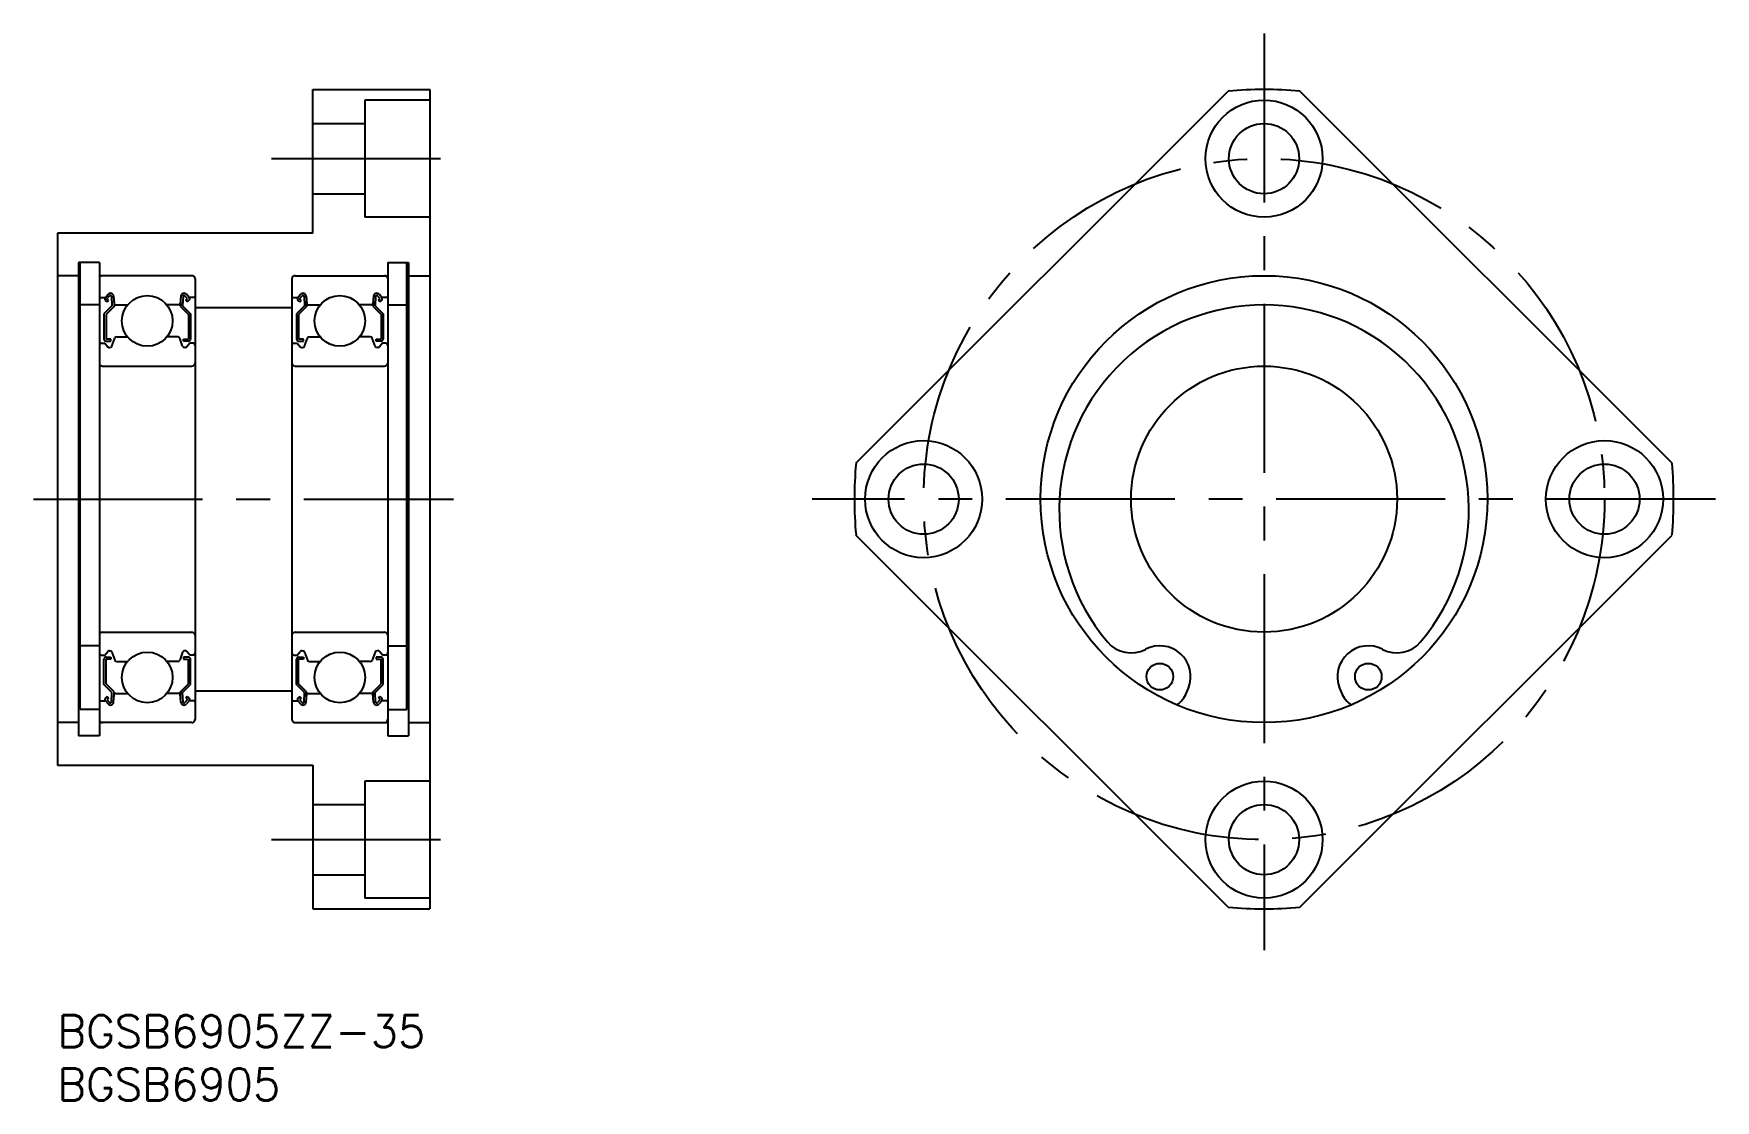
# Model space of a CAD drawing. Extents: x -2 to 156, y -8 to 92.
import ezdxf

# ---------------------------------------------------------------- set-up
doc = ezdxf.new("R2010")
doc.units = 0
doc.header["$LTSCALE"] = 0.5
doc.linetypes.add('CENTER', pattern=[50.8, 31.75, -6.35, 6.35, -6.35])
for name, color, linetype in [('MSM_CENTER', 1, 'CENTER'), ('MSM_CONTINUOUS', 7, 'CONTINUOUS'), ('MSM_PART_NUMBER', 7, 'CONTINUOUS')]:
    doc.layers.add(name, color=color, linetype=linetype)
doc.styles.get("Standard").update_dxf_attribs({"font": 'txt.shx', "height": 3, "bigfont": 'bigfont.shx'})

# ---------------------------------------------------------------- blocks, each defined once
blk = doc.blocks.new('*U6')
at = {"layer": 'MSM_PART_NUMBER'}
blk.add_text('BGSB6905ZZ-35', height=3, dxfattribs=at).set_placement((0, -3))
blk = doc.blocks.new('*U7')
at = {"layer": 'MSM_PART_NUMBER'}
blk.add_text('BGSB6905', height=3, dxfattribs=at).set_placement((0, -8))

msp = doc.modelspace()

# ---------------------------------------------------------------- linework, layer by layer
at = {"layer": 'MSM_CENTER'}
for p, q in [((113.42, 92.25), (113.42, 6.11)), ((20.14, 80.5), (37.03, 80.5)), ((-2.23, 48.5), (37.23, 48.5)), ((155.84, 48.5), (70.94, 48.5)), ((20.14, 16.5), (37.03, 16.5))]:
    msp.add_line(p, q, dxfattribs=at)
msp.add_circle((113.42, 48.5), 32, dxfattribs=at)
at = {"layer": 'MSM_CONTINUOUS'}
for p, q in [((24, 87), (35, 87)), ((24, 73.5), (24, 87)), ((35, 87), (35, 10)), ((35, 86), (28.9, 86)), ((28.9, 86), (28.9, 75)), ((75.06, 51.87), (110.05, 86.85)), ((151.77, 51.87), (116.78, 86.85)), ((24, 83.8), (28.9, 83.8)), ((24, 77.2), (28.9, 77.2)), ((35, 75), (28.9, 75)), ((0, 73.5), (0, 23.5)), ((24, 73.5), (0, 73.5)), ((3.95, 70.75, 0.88), (2, 70.75, 0.88)), ((2, 70.75), (2, 26.25)), ((2.15, 28.74, 1.25), (2.15, 70.75, 1.25)), ((3.95, 70.75), (3.95, 26.25)), ((31.05, 70.75), (31.05, 26.25)), ((31.05, 70.75, 0.88), (33, 70.75, 0.88)), ((32.85, 28.74, 1.25), (32.85, 70.75, 1.25)), ((33, 70.75), (33, 26.25)), ((2, 69.5, 0.88), (0, 69.5, 0.88)), ((12.65, 69.5), (3.95, 69.5)), ((12.95, 69.2), (12.95, 27.8)), ((22.05, 69.2), (22.05, 27.8)), ((22.35, 69.5), (31.05, 69.5)), ((33, 69.5, 0.88), (35, 69.5, 0.88)), ((3.95, 66.75, 0.88), (2.15, 66.75, 0.88)), ((4.05, 67.45), (4.51, 67.45)), ((5.13, 66.68), (4.38, 65.93)), ((4.51, 67.45), (4.76, 67.75)), ((4.69, 67.04), (4.53, 67.17)), ((5.33, 66.6), (4.58, 65.85)), ((4.66, 67.32), (4.91, 67.62)), ((4.82, 67.19), (4.66, 67.32)), ((4.69, 67.04), (4.82, 67.19)), ((5.09, 67.56), (5.13, 66.68)), ((5.29, 67.58), (5.35, 66.84)), ((5.33, 67.07), (5.33, 66.6)), ((5.45, 66.75), (6.6, 66.75)), ((11.45, 66.75), (10.3, 66.75)), ((11.61, 67.58), (11.55, 66.84)), ((11.57, 67.07), (11.57, 66.6)), ((11.57, 66.6), (12.32, 65.85)), ((11.81, 67.56), (11.77, 66.68)), ((11.77, 66.68), (12.52, 65.93)), ((12.24, 67.32), (11.99, 67.62)), ((12.08, 67.19), (12.24, 67.32)), ((12.21, 67.04), (12.08, 67.19)), ((12.39, 67.45), (12.14, 67.75)), ((12.21, 67.04), (12.37, 67.17)), ((12.85, 67.45), (12.39, 67.45)), ((12.95, 66.5), (22.05, 66.5)), ((22.15, 67.45), (22.61, 67.45)), ((23.23, 66.68), (22.48, 65.93)), ((22.61, 67.45), (22.86, 67.75)), ((22.79, 67.04), (22.63, 67.17)), ((23.43, 66.6), (22.68, 65.85)), ((22.76, 67.32), (23.01, 67.62)), ((22.92, 67.19), (22.76, 67.32)), ((22.79, 67.04), (22.92, 67.19)), ((23.19, 67.56), (23.23, 66.68)), ((23.39, 67.58), (23.45, 66.84)), ((23.43, 67.07), (23.43, 66.6)), ((23.55, 66.75), (24.7, 66.75)), ((29.55, 66.75), (28.4, 66.75)), ((29.71, 67.58), (29.65, 66.84)), ((29.67, 67.07), (29.67, 66.6)), ((29.67, 66.6), (30.42, 65.85)), ((29.91, 67.56), (29.87, 66.68)), ((29.87, 66.68), (30.62, 65.93)), ((30.34, 67.32), (30.09, 67.62)), ((30.18, 67.19), (30.34, 67.32)), ((30.31, 67.04), (30.18, 67.19)), ((30.49, 67.45), (30.24, 67.75)), ((30.31, 67.04), (30.47, 67.17)), ((30.95, 67.45), (30.49, 67.45)), ((31.05, 66.75, 0.88), (32.85, 66.75, 0.88)), ((4.38, 65.93), (4.38, 63.55)), ((4.58, 65.85), (4.58, 63.55)), ((12.32, 65.85), (12.32, 63.55)), ((12.52, 65.93), (12.52, 63.55)), ((22.48, 65.93), (22.48, 63.55)), ((22.68, 65.85), (22.68, 63.55)), ((30.42, 65.85), (30.42, 63.55)), ((30.62, 65.93), (30.62, 63.55)), ((5.03, 63.55), (4.58, 63.55)), ((4.58, 63.35), (5.03, 63.35)), ((5.03, 63.35), (5.03, 63.55)), ((5.13, 62.88), (5.4, 63.62)), ((5.59, 63.75), (6.6, 63.75)), ((11.31, 63.75), (10.3, 63.75)), ((11.77, 62.88), (11.5, 63.62)), ((11.87, 63.55), (12.32, 63.55)), ((11.87, 63.35), (11.87, 63.55)), ((12.32, 63.35), (11.87, 63.35)), ((23.13, 63.55), (22.68, 63.55)), ((22.68, 63.35), (23.13, 63.35)), ((23.13, 63.35), (23.13, 63.55)), ((23.23, 62.88), (23.5, 63.62)), ((23.69, 63.75), (24.7, 63.75)), ((29.41, 63.75), (28.4, 63.75)), ((29.87, 62.88), (29.6, 63.62)), ((29.97, 63.55), (30.42, 63.55)), ((29.97, 63.35), (29.97, 63.55)), ((30.42, 63.35), (29.97, 63.35)), ((4.15, 63.15), (4.45, 63.15)), ((4.45, 63.15), (4.73, 62.82)), ((4.88, 62.75), (4.94, 62.75)), ((12.02, 62.75), (11.96, 62.75)), ((12.45, 63.15), (12.17, 62.82)), ((12.75, 63.15), (12.45, 63.15)), ((22.25, 63.15), (22.55, 63.15)), ((22.55, 63.15), (22.83, 62.82)), ((22.98, 62.75), (23.04, 62.75)), ((30.12, 62.75), (30.06, 62.75)), ((30.55, 63.15), (30.27, 62.82)), ((30.85, 63.15), (30.55, 63.15)), ((4.25, 61), (12.65, 61)), ((22.35, 61), (30.75, 61)), ((110.05, 10.15), (75.06, 45.13)), ((116.78, 10.15), (151.77, 45.13)), ((4.25, 36), (12.65, 36)), ((22.35, 36), (30.75, 36)), ((3.95, 34.72, 0.88), (2.15, 34.72, 0.88)), ((4.15, 33.85), (4.45, 33.85)), ((4.38, 31.07), (4.38, 33.45)), ((4.45, 33.85), (4.73, 34.18)), ((4.58, 33.65), (5.03, 33.65)), ((4.58, 31.15), (4.58, 33.45)), ((5.03, 33.45), (4.58, 33.45)), ((4.88, 34.25), (4.94, 34.25)), ((5.03, 33.65), (5.03, 33.45)), ((5.13, 34.12), (5.4, 33.38)), ((5.59, 33.25), (6.6, 33.25)), ((11.31, 33.25), (10.3, 33.25)), ((11.77, 34.12), (11.5, 33.38)), ((11.87, 33.65), (11.87, 33.45)), ((12.32, 33.65), (11.87, 33.65)), ((11.87, 33.45), (12.32, 33.45)), ((12.02, 34.25), (11.96, 34.25)), ((12.45, 33.85), (12.17, 34.18)), ((12.32, 31.15), (12.32, 33.45)), ((12.75, 33.85), (12.45, 33.85)), ((12.52, 31.07), (12.52, 33.45)), ((22.25, 33.85), (22.55, 33.85)), ((22.48, 31.07), (22.48, 33.45)), ((22.55, 33.85), (22.83, 34.18)), ((22.68, 33.65), (23.13, 33.65)), ((22.68, 31.15), (22.68, 33.45)), ((23.13, 33.45), (22.68, 33.45)), ((22.98, 34.25), (23.04, 34.25)), ((23.13, 33.65), (23.13, 33.45)), ((23.23, 34.12), (23.5, 33.38)), ((23.69, 33.25), (24.7, 33.25)), ((29.41, 33.25), (28.4, 33.25)), ((29.87, 34.12), (29.6, 33.38)), ((29.97, 33.65), (29.97, 33.45)), ((30.42, 33.65), (29.97, 33.65)), ((29.97, 33.45), (30.42, 33.45)), ((30.12, 34.25), (30.06, 34.25)), ((30.55, 33.85), (30.27, 34.18)), ((30.42, 31.15), (30.42, 33.45)), ((30.85, 33.85), (30.55, 33.85)), ((30.62, 31.07), (30.62, 33.45)), ((31.05, 34.72, 0.88), (32.85, 34.72, 0.88)), ((5.13, 30.32), (4.38, 31.07)), ((5.33, 30.4), (4.58, 31.15)), ((5.09, 29.44), (5.13, 30.32)), ((5.29, 29.42), (5.35, 30.16)), ((5.33, 29.93), (5.33, 30.4)), ((5.45, 30.25), (6.6, 30.25)), ((11.45, 30.25), (10.3, 30.25)), ((11.61, 29.42), (11.55, 30.16)), ((11.57, 30.4), (12.32, 31.15)), ((11.57, 29.93), (11.57, 30.4)), ((11.77, 30.32), (12.52, 31.07)), ((11.81, 29.44), (11.77, 30.32)), ((12.95, 30.5), (22.05, 30.5)), ((23.23, 30.32), (22.48, 31.07)), ((23.43, 30.4), (22.68, 31.15)), ((23.19, 29.44), (23.23, 30.32)), ((23.39, 29.42), (23.45, 30.16)), ((23.43, 29.93), (23.43, 30.4)), ((23.55, 30.25), (24.7, 30.25)), ((29.55, 30.25), (28.4, 30.25)), ((29.71, 29.42), (29.65, 30.16)), ((29.67, 30.4), (30.42, 31.15)), ((29.67, 29.93), (29.67, 30.4)), ((29.87, 30.32), (30.62, 31.07)), ((29.91, 29.44), (29.87, 30.32)), ((106.14, 30.31), (106.31, 30.74)), ((120.52, 30.74), (120.7, 30.31)), ((3.95, 28.74, 0.88), (2.15, 28.74, 0.88)), ((4.05, 29.55), (4.51, 29.55)), ((4.51, 29.55), (4.76, 29.25)), ((4.69, 29.96), (4.53, 29.83)), ((4.82, 29.81), (4.66, 29.68)), ((4.66, 29.68), (4.91, 29.38)), ((4.69, 29.96), (4.82, 29.81)), ((12.24, 29.68), (11.99, 29.38)), ((12.21, 29.96), (12.08, 29.81)), ((12.08, 29.81), (12.24, 29.68)), ((12.39, 29.55), (12.14, 29.25)), ((12.21, 29.96), (12.37, 29.83)), ((12.85, 29.55), (12.39, 29.55)), ((22.15, 29.55), (22.61, 29.55)), ((22.61, 29.55), (22.86, 29.25)), ((22.79, 29.96), (22.63, 29.83)), ((22.92, 29.81), (22.76, 29.68)), ((22.76, 29.68), (23.01, 29.38)), ((22.79, 29.96), (22.92, 29.81)), ((30.34, 29.68), (30.09, 29.38)), ((30.31, 29.96), (30.18, 29.81)), ((30.18, 29.81), (30.34, 29.68)), ((30.49, 29.55), (30.24, 29.25)), ((30.31, 29.96), (30.47, 29.83)), ((30.95, 29.55), (30.49, 29.55)), ((31.05, 28.74, 0.88), (32.85, 28.74, 0.88)), ((2, 27.5, 0.88), (0, 27.5, 0.88)), ((12.65, 27.5), (3.95, 27.5)), ((22.35, 27.5), (31.05, 27.5)), ((33, 27.5, 0.88), (35, 27.5, 0.88)), ((3.95, 26.25, 0.88), (2, 26.25, 0.88)), ((31.05, 26.25, 0.88), (33, 26.25, 0.88)), ((0, 23.5), (24, 23.5)), ((24, 23.5), (24, 10)), ((28.9, 22), (28.9, 11)), ((35, 22), (28.9, 22)), ((24, 19.8), (28.9, 19.8)), ((24, 13.2), (28.9, 13.2)), ((24, 10), (35, 10)), ((35, 11), (28.9, 11))]:
    msp.add_line(p, q, dxfattribs=at)
for centre, radius in [((113.42, 80.5), 5.5), ((113.42, 80.5), 3.3), ((113.42, 48.5), 21), ((8.45, 65.25), 2.38), ((26.55, 65.25), 2.38), ((113.42, 48.5), 12.5), ((81.42, 48.5), 5.5), ((145.42, 48.5), 5.5), ((81.42, 48.5), 3.3), ((145.42, 48.5), 3.3), ((8.45, 31.75), 2.38), ((26.55, 31.75), 2.38), ((103.62, 31.82), 1.25), ((123.22, 31.82), 1.25), ((113.42, 16.5), 5.5), ((113.42, 16.5), 3.3)]:
    msp.add_circle(centre, radius, dxfattribs=at)
for centre, radius, start, end in [((113.42, 48.5), 38.5, 84.9831, 95.0169), ((4.25, 69.2), 0.3, 90, 180), ((12.65, 69.2), 0.3, 0, 90), ((22.35, 69.2), 0.3, 90, 180), ((30.75, 69.2), 0.3, 0, 90), ((4.05, 67.55), 0.1, 180, 270), ((4.66, 67.32), 0.2, 140, 230.0841), ((4.99, 67.55), 0.3, 4.9967, 140), ((4.99, 67.55), 0.1, 2.8198, 140.001), ((5.45, 66.85), 0.1, 184.9967, 270.0005), ((11.45, 66.85), 0.1, 269.9995, 355.0033), ((11.91, 67.55), 0.3, 40, 175.0033), ((11.91, 67.55), 0.1, 39.999, 177.1802), ((12.24, 67.32), 0.2, 309.9159, 40), ((12.85, 67.55), 0.1, 270, 0), ((22.15, 67.55), 0.1, 180, 270), ((22.76, 67.32), 0.2, 140, 230.0841), ((23.09, 67.55), 0.3, 4.9967, 140), ((23.09, 67.55), 0.1, 2.8198, 140.001), ((23.55, 66.85), 0.1, 184.9967, 270.0005), ((29.55, 66.85), 0.1, 269.9995, 355.0033), ((30.01, 67.55), 0.3, 40, 175.0033), ((30.01, 67.55), 0.1, 39.999, 177.1802), ((30.34, 67.32), 0.2, 309.9159, 40), ((30.95, 67.55), 0.1, 270, 0), ((113.42, 47.5), 19.25, 319.8252, 220.1748), ((4.58, 63.55), 0.2, 180, 270), ((5.59, 63.55), 0.2, 90, 159.9919), ((11.31, 63.55), 0.2, 20.0081, 90), ((12.32, 63.55), 0.2, 270, 0), ((22.68, 63.55), 0.2, 180, 270), ((23.69, 63.55), 0.2, 90, 159.9919), ((29.41, 63.55), 0.2, 20.0081, 90), ((30.42, 63.55), 0.2, 270, 0), ((4.15, 62.95), 0.2, 90, 180), ((4.88, 62.95), 0.2, 219.9919, 270), ((4.94, 62.95), 0.2, 270, 339.9919), ((11.96, 62.95), 0.2, 200.0081, 270), ((12.02, 62.95), 0.2, 270, 320.0081), ((12.75, 62.95), 0.2, 0, 90), ((22.25, 62.95), 0.2, 90, 180), ((22.98, 62.95), 0.2, 219.9919, 270), ((23.04, 62.95), 0.2, 270, 339.9919), ((30.06, 62.95), 0.2, 200.0081, 270), ((30.12, 62.95), 0.2, 270, 320.0081), ((30.85, 62.95), 0.2, 0, 90), ((4.25, 61.3), 0.3, 180, 270), ((12.65, 61.3), 0.3, 270, 0), ((22.35, 61.3), 0.3, 180, 270), ((30.75, 61.3), 0.3, 270, 0), ((113.42, 48.5), 38.5, 174.9831, 185.0169), ((113.42, 48.5), 38.5, 354.9831, 5.0169), ((4.25, 35.7), 0.3, 90, 180), ((12.65, 35.7), 0.3, 0, 90), ((22.35, 35.7), 0.3, 90, 180), ((30.75, 35.7), 0.3, 0, 90), ((100.92, 36.95), 2.9, 220.1748, 297.6623), ((125.91, 36.95), 2.9, 242.3377, 319.8252), ((4.15, 34.05), 0.2, 180, 270), ((4.58, 33.45), 0.2, 90, 180), ((4.88, 34.05), 0.2, 90, 140.0081), ((4.94, 34.05), 0.2, 20.0081, 90), ((5.59, 33.45), 0.2, 200.0081, 270), ((11.31, 33.45), 0.2, 270, 339.9919), ((11.96, 34.05), 0.2, 90, 159.9919), ((12.02, 34.05), 0.2, 39.9919, 90), ((12.32, 33.45), 0.2, 0, 90), ((12.75, 34.05), 0.2, 270, 0), ((22.25, 34.05), 0.2, 180, 270), ((22.68, 33.45), 0.2, 90, 180), ((22.98, 34.05), 0.2, 90, 140.0081), ((23.04, 34.05), 0.2, 20.0081, 90), ((23.69, 33.45), 0.2, 200.0081, 270), ((29.41, 33.45), 0.2, 270, 339.9919), ((30.06, 34.05), 0.2, 90, 159.9919), ((30.12, 34.05), 0.2, 39.9919, 90), ((30.42, 33.45), 0.2, 0, 90), ((30.85, 34.05), 0.2, 270, 0), ((103.62, 31.82), 2.9, 338.1911, 117.6623), ((123.22, 31.82), 2.9, 62.3377, 201.8089), ((5.45, 30.15), 0.1, 89.9995, 175.0033), ((11.45, 30.15), 0.1, 4.9967, 90.0005), ((23.55, 30.15), 0.1, 89.9995, 175.0033), ((29.55, 30.15), 0.1, 4.9967, 90.0005), ((103.82, 31.24), 2.5, 304.0128, 338.1911), ((123.02, 31.24), 2.5, 201.8089, 235.9872), ((4.05, 29.45), 0.1, 90, 180), ((4.66, 29.68), 0.2, 129.9159, 220), ((4.99, 29.45), 0.3, 220, 355.0033), ((4.99, 29.45), 0.1, 219.999, 357.1802), ((11.91, 29.45), 0.3, 184.9967, 320), ((11.91, 29.45), 0.1, 182.8198, 320.001), ((12.24, 29.68), 0.2, 320, 50.0841), ((12.85, 29.45), 0.1, 0, 90), ((22.15, 29.45), 0.1, 90, 180), ((22.76, 29.68), 0.2, 129.9159, 220), ((23.09, 29.45), 0.3, 220, 355.0033), ((23.09, 29.45), 0.1, 219.999, 357.1802), ((30.01, 29.45), 0.3, 184.9967, 320), ((30.01, 29.45), 0.1, 182.8198, 320.001), ((30.34, 29.68), 0.2, 320, 50.0841), ((30.95, 29.45), 0.1, 0, 90), ((4.25, 27.8), 0.3, 180, 270), ((12.65, 27.8), 0.3, 270, 0), ((22.35, 27.8), 0.3, 180, 270), ((30.75, 27.8), 0.3, 270, 0), ((113.42, 48.5), 38.5, 264.9831, 275.0169)]:
    msp.add_arc(centre, radius, start, end, dxfattribs=at)

# ---------------------------------------------------------------- block references
for name in ['*U6', '*U7']:
    msp.add_blockref(name, (0, 0), dxfattribs=at)

doc.saveas('drawing.dxf')
